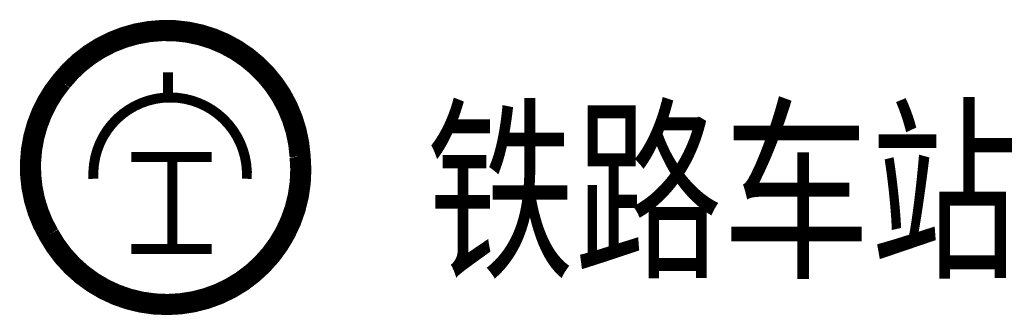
# Model space of a CAD drawing. Header units: millimetres. Extents: x -3.6 to 20.5, y -3.6 to 3.5.
import ezdxf

# ---------------------------------------------------------------- set-up
doc = ezdxf.new("R2010")
doc.units = ezdxf.units.MM
doc.layers.add('设施图块', color=7, linetype='Continuous')
doc.styles.add('设施块标注', font='SIMFANG.TTF', dxfattribs={"width": 0.75})

msp = doc.modelspace()

# ---------------------------------------------------------------- linework, layer by layer
at = {"layer": '设施图块', "color": 1}
for points, const_width in [([(-2.541, 2.014, -0.688337), (3.236, 0.195, -0.817323), (-2.85, -1.693, -0.317257), (-2.541, 2.014, 1151.700502)], 0.512), ([(1.945, -0.343, 1.059013), (-1.769, -0.343, 0.804144)], 0.24)]:
    msp.add_lwpolyline(points, format="xyb", dxfattribs=dict(at, const_width=const_width))
at = {"layer": '设施图块', "color": 1, "const_width": 0.24}
for points in [[(0.036, 1.496), (0.036, 2.23)], [(-0.855, 0.186), (1.092, 0.186)], [(0.144, 0.186), (0.144, -2.038)], [(-0.855, -2.038), (1.092, -2.038)]]:
    msp.add_lwpolyline(points, dxfattribs=at)
at = {"layer": '设施图块', "color": 1}
msp.add_circle((0.001, -0.131), 3.263, dxfattribs=at)

# ---------------------------------------------------------------- texts
at = {"layer": '设施图块', "style": '设施块标注', "width": 0.75}
msp.add_attdef('铁路车站', (6.297, -2.38), '铁路车站', height=3.5, dxfattribs=at)

doc.saveas('drawing.dxf')
